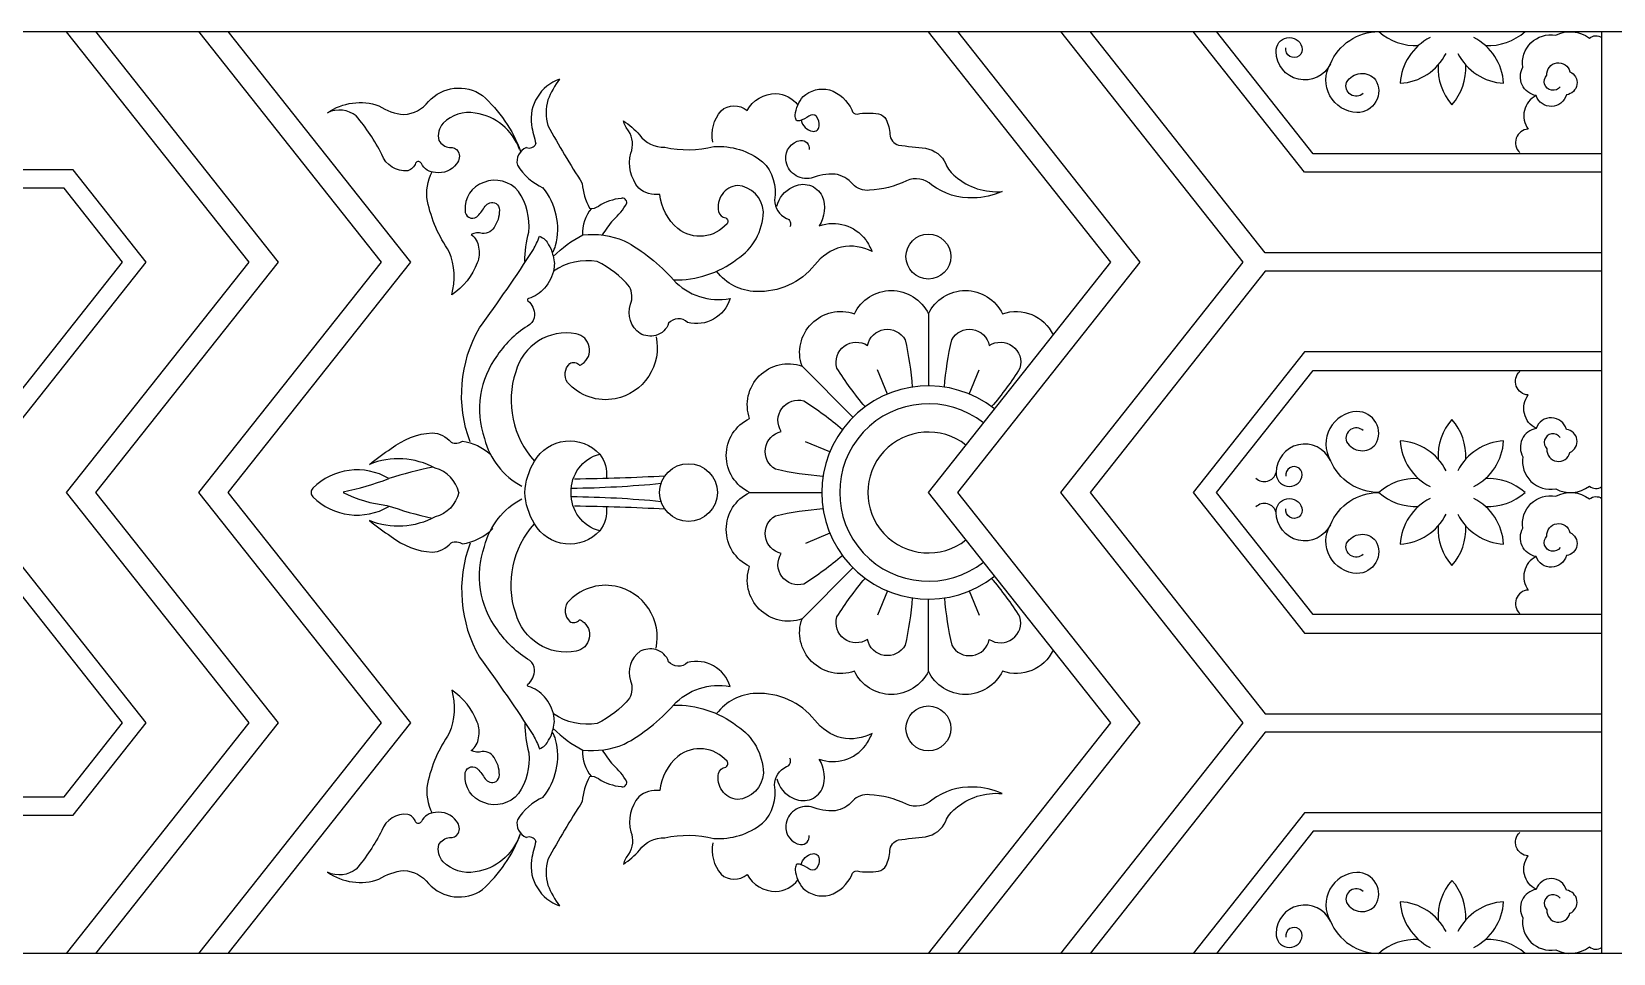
# Model space of a CAD drawing. Extents: x -66030 to 95157, y -13132 to 45879.
# Drawn here: x -53506 to -52820, y 6356 to 6756 of the extents above; entities that cross this region are included whole.
import ezdxf

# ---------------------------------------------------------------- set-up
doc = ezdxf.new("R2010")
doc.units = 0
doc.header["$LTSCALE"] = 100
doc.header["$MEASUREMENT"] = 0
doc.layers.add('3', color=11, linetype='CONTINUOUS')
doc.layers.add('4', color=121, linetype='CONTINUOUS')

msp = doc.modelspace()

# ---------------------------------------------------------------- linework, layer by layer
at = {"layer": '3'}
for p, q in [((-52824.73, 6355.51), (-52824.73, 6755.51)), ((-53134.51, 6598.25), (-53138.87, 6608.78)), ((-53099.1, 6598.25), (-53094.74, 6608.78)), ((-53159.54, 6573.22), (-53170.07, 6577.57)), ((-53159.54, 6537.81), (-53170.07, 6533.45)), ((-53134.51, 6512.77), (-53138.87, 6502.25)), ((-53099.1, 6512.77), (-53094.74, 6502.25))]:
    msp.add_line(p, q, dxfattribs=at)
for points in [[(-53490.57, 6355.51), (-53411.43, 6455.51), (-53490.57, 6555.51), (-53411.43, 6655.51), (-53490.57, 6755.49)], [(-53477.82, 6355.51), (-53398.68, 6455.51), (-53477.82, 6555.51), (-53398.68, 6655.51), (-53477.84, 6755.51)], [(-53433.18, 6355.51), (-53354.04, 6455.51), (-53433.18, 6555.51), (-53354.04, 6655.52), (-53433.2, 6755.51)], [(-53420.43, 6355.51), (-53341.29, 6455.51), (-53420.43, 6555.51), (-53341.29, 6655.52), (-53420.44, 6755.51)], [(-53116.8, 6355.51), (-53037.66, 6455.51), (-53116.8, 6555.51), (-53037.66, 6655.51), (-53116.8, 6755.49)], [(-53104.05, 6355.51), (-53024.91, 6455.51), (-53104.05, 6555.51), (-53024.91, 6655.51), (-53104.07, 6755.51)], [(-53059.42, 6355.51), (-52980.28, 6455.51), (-53059.42, 6555.51), (-52980.27, 6655.52), (-53059.43, 6755.51)], [(-52824.73, 6659.51), (-52970.68, 6659.51), (-53046.68, 6755.51)], [(-52824.73, 6694.51), (-52953.75, 6694.51), (-53002.03, 6755.51)], [(-52824.73, 6702.51), (-52949.88, 6702.51), (-52991.83, 6755.51)], [(-54340.6, 6415.51), (-53487.72, 6415.51), (-53456.07, 6455.51), (-53535.21, 6555.51), (-53456.07, 6655.51), (-53487.73, 6695.51), (-54340.6, 6695.51)], [(-54340.6, 6423.51), (-53491.59, 6423.51), (-53466.27, 6455.51), (-53545.41, 6555.51), (-53466.27, 6655.51), (-53491.6, 6687.51), (-54340.6, 6687.51)], [(-52824.73, 6651.51), (-52970.69, 6651.51), (-53046.66, 6555.51), (-52970.69, 6459.51), (-52824.73, 6459.51)], [(-52824.73, 6616.51), (-52953.75, 6616.51), (-53002.03, 6555.51), (-52953.75, 6494.51), (-52824.73, 6494.51)], [(-52824.73, 6502.51), (-52949.88, 6502.51), (-52991.83, 6555.51), (-52949.88, 6608.51), (-52824.73, 6608.51)], [(-52824.73, 6451.51), (-52970.69, 6451.51), (-53046.66, 6355.51)], [(-52824.73, 6416.51), (-52953.75, 6416.51), (-53002.03, 6355.51)], [(-52824.73, 6408.51), (-52949.88, 6408.51), (-52991.83, 6355.51)]]:
    msp.add_lwpolyline(points, dxfattribs=at)
for points in [[(-52928.22, 6728.63, -0.783034), (-52935.44, 6733.46, -0.523758), (-52922.83, 6734.62, -0.584749), (-52930.92, 6720.37, -0.562351), (-52942.48, 6741.55, -0.798974), (-52965.99, 6746.87, -0.885566), (-52954.81, 6748.87, -1.27175), (-52961.74, 6748.48)], [(-52942.48, 6741.55, -0.302356), (-52921.44, 6755.51)], [(-52842.81, 6731.61, -1.086152), (-52848.59, 6736.58, -0.91975), (-52838.57, 6738.12, -0.758314), (-52840.11, 6728.11, -0.740247), (-52853.21, 6727.72, -0.518222), (-52858.99, 6740.05, -0.518414), (-52844.74, 6753.91, -0.295333), (-52830.1, 6752.7, -0.335042), (-52824.73, 6752.95)], [(-53294.1, 6704.43, 0.274884), (-53313.33, 6720.17, 0.247114), (-53327.28, 6715.78, 0.255255), (-53329.09, 6708.25, 0.2466), (-53324.44, 6705.26, -0.275054), (-53320.81, 6703.48, -0.331434), (-53321.45, 6698.2, -0.290268), (-53330.57, 6694.4, -0.279691), (-53336.69, 6698.23, 0.601907), (-53339.18, 6698.49, -0.233442), (-53342.56, 6695.17, -0.347725), (-53353.84, 6702.21, 0.056369), (-53364.94, 6718.94, 0.278071), (-53377.34, 6720.34, -0.239532), (-53355.11, 6723.36, 0.125239), (-53344.26, 6719.55, 0.214468), (-53333.61, 6725.14, -0.379926), (-53310.26, 6727.84, -0.123933), (-53293.64, 6703.5, -0.123933)], [(-53172.05, 6717.02, 0.291721), (-53167, 6712.26, 0.437061), (-53164.16, 6714.46, 0.186566), (-53165.35, 6718.67, 0.408935), (-53168.6, 6718.86, -0.108567), (-53172.69, 6716.85, -0.332428), (-53174.09, 6717.08, -0.098596), (-53174.55, 6719.27, -0.161916), (-53171.12, 6727.29, -0.252329), (-53159.71, 6730.24, -0.202344), (-53149.98, 6721.5, 0.41095), (-53147.71, 6719.73, -0.09457), (-53138.51, 6719.77, -0.264213), (-53135.18, 6717.34, -0.102607), (-53133.51, 6710.94, 0.321601), (-53129.78, 6706.3, 0.009067), (-53118, 6704.88, -0.254367), (-53109.25, 6698.1, 0.137889), (-53105.09, 6692.69, 0.204306), (-53084.83, 6686.15, -0.09875), (-53097.24, 6683.34, -0.178977), (-53115.24, 6688.95, 0.304042), (-53126.34, 6690.75, -0.103149), (-53142.35, 6686.69, -0.234601), (-53149.64, 6689.33, 0.1839), (-53157.3, 6693.66, 0.095491), (-53167.62, 6691.96, -0.454947), (-53178.64, 6699.94, -0.399254), (-53172.24, 6708.28, -0.497309), (-53168.55, 6704.33, -0.348644)], [(-53210.34, 6707.57, -0.224213), (-53206.75, 6721.16, -0.374696), (-53195.46, 6721.26, -0.278618), (-53182.93, 6728.63, -0.240842), (-53173.48, 6723.6, -0.165693)], [(-52853.21, 6727.72, 0.467092), (-52856.68, 6713.2, 0.661983), (-52860.3, 6703.01)], [(-53227.37, 6647.78, 0.171225), (-53199.82, 6656.74, 0.247912), (-53188.38, 6677.33, 0.378787), (-53199.63, 6688.75, 0.440652), (-53207.85, 6677.39, 0.301053), (-53204.69, 6674.69, -0.443871), (-53204.13, 6672.17, -0.405876), (-53225.46, 6670.02, -0.190064), (-53233.28, 6684.89, -0.21315), (-53242.45, 6687.58, -0.235303), (-53245.88, 6702.7, 0.238547), (-53246.81, 6712.45, -0.109966), (-53249.1, 6716.76, -0.072766), (-53242.05, 6710.7, 0.248726), (-53231.13, 6705.32, 0.11668), (-53209.85, 6705.68, -0.183346), (-53188.73, 6699.07, -0.249102), (-53183.55, 6682.4, 0.280608), (-53178.37, 6674.48, -0.474435), (-53176.84, 6670.85, -0.474435)], [(-53291.83, 6655.74, -0.063681), (-53290.09, 6668.53, 0.176538), (-53294.61, 6686.19, 0.327128), (-53309.67, 6690.09, 0.344557), (-53317.76, 6677.88, 0.61801), (-53312.69, 6675.14, 0.079795), (-53309.45, 6679.21, -0.32137), (-53305, 6681.26, -0.218026), (-53302.95, 6678.97, -0.168951), (-53304.72, 6671.34, -0.331423), (-53310.33, 6667.9, 0.21007), (-53315.08, 6667.42, -0.22978), (-53311.91, 6662, -0.158706), (-53312.44, 6655.21, -0.156555), (-53323.56, 6641.25, 0.164112), (-53324.59, 6660.02, -0.098922), (-53334.07, 6681.91, -0.166554), (-53332, 6694.67)], [(-53182.49, 6679.72, -0.235471), (-53175.71, 6688.04, -0.427463), (-53162.81, 6684.13, -0.229649), (-53164.11, 6671.24, -0.32909), (-53143.99, 6665.19, -0.034927), (-53141.15, 6660.06, 0.16805), (-53154.45, 6662.03, 0.163311), (-53166.11, 6654.31, -0.241491), (-53191.6, 6642.73, -0.227223), (-53208.65, 6651.49)], [(-53315.57, 6577.49, -0.223055), (-53311.48, 6627, 0.015361), (-53288.14, 6660.94, 0.033552), (-53285.5, 6666.7, -0.207195), (-53281.51, 6662.99, -0.099448), (-53279.78, 6659, -0.027763), (-53279.06, 6655.63, -0.054043), (-53279.2, 6652.57, -0.134475), (-53283.3, 6644.17, -0.14214), (-53290.26, 6639.69, 0.634389), (-53290.49, 6638.73, -0.224478), (-53287.6, 6632.43, -0.211156), (-53289.59, 6628.4, 0.11075), (-53303.74, 6615.1, 0.251109), (-53309.28, 6578.92, 0.216664), (-53293.08, 6558.33)], [(-53279.5, 6657.89, -0.075686), (-53266.68, 6667.32, -0.123791), (-53248.75, 6664.76, -0.090069), (-53227.37, 6647.78, 0.258925), (-53202.78, 6639.69, -0.398628), (-53221.29, 6629.24, 0.448505), (-53229.45, 6628.94, -0.24955), (-53235, 6623.69, -0.182286), (-53241.84, 6624.44, -0.333474), (-53245.99, 6637.21, 0.223242), (-53246.47, 6644.82, 0.110249), (-53260.44, 6655.71, 0.194826), (-53279.42, 6651.56)], [(-53171.62, 6610.33, -0.630869), (-53148.91, 6633.03, -0.630869), (-53116.8, 6633.03), (-53116.8, 6601.77)], [(-53116.8, 6633.03, -0.630869), (-53084.7, 6633.03, -0.384355), (-53062.69, 6623.89, -0.137342)], [(-53234.88, 6623.07, -0.417985), (-53252.59, 6596.19, -0.267385), (-53273.32, 6603.29, -0.36593), (-53272.34, 6611.46, -0.367265), (-53268.16, 6610.76, 0.150384), (-53266.9, 6611.31, 0.666006), (-53269.56, 6624.41, 0.391651), (-53295.8, 6607.86, 0.269669), (-53287.6, 6569.07)], [(-53144.22, 6592.78, -0.036886), (-53156.53, 6609.51, -0.695033), (-53143.23, 6619.3, -0.695033), (-53126.9, 6621.79, -0.036886), (-53123.77, 6601.25)], [(-53109.84, 6601.25, -0.036886), (-53106.71, 6621.79, -0.695033), (-53090.38, 6619.3, -0.695033), (-53077.08, 6609.51, -0.036886), (-53089.39, 6592.78)], [(-53194.32, 6555.51, -0.630869), (-53194.32, 6587.62, -0.630869), (-53171.62, 6610.33), (-53149.52, 6588.22)], [(-52853.21, 6583.3, -0.467092), (-52856.68, 6597.83, -0.661983), (-52860.3, 6608.01)], [(-53162.54, 6562.48, -0.036886), (-53183.08, 6565.61, -0.695033), (-53180.59, 6581.93, -0.695033), (-53170.81, 6595.24, -0.036886), (-53154.07, 6582.92)], [(-52928.22, 6582.39, 0.783034), (-52935.44, 6577.56, 0.523758), (-52922.83, 6576.41, 0.584749), (-52930.92, 6590.65, 0.562351), (-52942.48, 6569.47, 0.798974), (-52965.99, 6564.15, 0.885566), (-52954.81, 6562.16, 1.27175), (-52961.74, 6562.54)], [(-52842.81, 6579.41, 1.086152), (-52848.59, 6574.44, 0.91975), (-52838.57, 6572.9, 0.758314), (-52840.11, 6582.92, 0.740247), (-52853.21, 6583.3, 0.518222), (-52858.99, 6570.98, 0.518414), (-52844.74, 6557.11, 0.295333), (-52830.1, 6558.32, 0.335042), (-52824.73, 6558.07)], [(-53320.47, 6555.51, 0.281708), (-53330.74, 6566.07, 0.226467), (-53359.22, 6567.68, -0.03606), (-53349.76, 6574.54, -0.155681), (-53332.06, 6581.43, -0.207374), (-53323.77, 6577.35, 0.270566), (-53318.93, 6577.8, -0.147036), (-53306.76, 6572.13, -0.147036)], [(-53256.46, 6549.28, -0.203685), (-53259.33, 6538.82, -0.508002), (-53287.6, 6541.96, -0.129039), (-53291.8, 6555.51, -0.129039), (-53287.6, 6569.07, -0.508002), (-53259.33, 6572.2, -0.203685), (-53256.46, 6561.75)], [(-53259.33, 6538.82, -0.349126), (-53271.75, 6555.51, -0.349126), (-53259.33, 6572.2, -0.349126)], [(-53350.78, 6561.57, 0.341788), (-53383.73, 6557.36, 0.199108), (-53384.51, 6555.51, 0.199108), (-53383.73, 6553.66, 0.341788), (-53350.78, 6549.46)], [(-52942.48, 6541.55, -0.302356), (-52921.44, 6555.51, -0.302356), (-52942.48, 6569.47)], [(-53320.47, 6555.51, -0.281708), (-53330.74, 6544.95, -0.226467), (-53359.22, 6543.35, 0.03606), (-53349.76, 6536.48, 0.155681), (-53332.06, 6529.6, 0.207374), (-53323.77, 6533.68, -0.270566), (-53318.93, 6533.23, 0.163809), (-53305.66, 6539.95, 0.18002)], [(-53315.57, 6533.54, 0.223055), (-53311.48, 6484.03, -0.015361), (-53288.14, 6450.08, -0.033552), (-53285.5, 6444.33, 0.207195), (-53281.51, 6448.04, 0.099448), (-53279.78, 6452.02, 0.027763), (-53279.06, 6455.4, 0.054043), (-53279.2, 6458.46, 0.134475), (-53283.3, 6466.86, 0.14214), (-53290.26, 6471.34, -0.634389), (-53290.49, 6472.29, 0.224478), (-53287.6, 6478.59, 0.211156), (-53289.59, 6482.62, -0.11075), (-53303.74, 6495.92, -0.251109), (-53309.28, 6532.11, -0.216664), (-53293.08, 6552.7)], [(-53171.62, 6500.7, -0.630869), (-53194.32, 6523.4, -0.630869), (-53194.32, 6555.51), (-53163.07, 6555.51)], [(-52928.22, 6528.63, -0.783034), (-52935.44, 6533.46, -0.523758), (-52922.83, 6534.62, -0.584749), (-52930.92, 6520.37, -0.562351), (-52942.48, 6541.55, -0.798974), (-52965.99, 6546.87, -0.885566), (-52954.81, 6548.87, -1.27175), (-52961.74, 6548.48)], [(-52842.81, 6531.61, -1.086152), (-52848.59, 6536.58, -0.91975), (-52838.57, 6538.12, -0.758314), (-52840.11, 6528.11, -0.740247), (-52853.21, 6527.72, -0.518222), (-52858.99, 6540.05, -0.518414), (-52844.74, 6553.91, -0.295333), (-52830.1, 6552.7, -0.335042), (-52824.73, 6552.95)], [(-53154.07, 6528.1, -0.036886), (-53170.81, 6515.79, -0.695033), (-53180.59, 6529.09, -0.695033), (-53183.08, 6545.42, -0.036886), (-53162.54, 6548.55)], [(-53234.88, 6487.95, 0.417985), (-53252.59, 6514.84, 0.267385), (-53273.32, 6507.74, 0.36593), (-53272.34, 6499.56, 0.367265), (-53268.16, 6500.27, -0.150384), (-53266.9, 6499.71, -0.666006), (-53269.56, 6486.61, -0.391651), (-53295.8, 6503.17, -0.269669), (-53287.6, 6541.96)], [(-52853.21, 6527.72, 0.467092), (-52856.68, 6513.2, 0.661983), (-52860.3, 6503.01)], [(-53116.8, 6477.99, -0.630869), (-53148.91, 6477.99, -0.630869), (-53171.62, 6500.7), (-53149.52, 6522.8)], [(-53123.77, 6509.78, -0.036886), (-53126.9, 6489.24, -0.695033), (-53143.23, 6491.73, -0.695033), (-53156.53, 6501.51, -0.036886), (-53144.22, 6518.25)], [(-53109.84, 6509.78, 0.036886), (-53106.71, 6489.24, 0.695033), (-53090.38, 6491.73, 0.695033), (-53077.08, 6501.51, 0.036886), (-53089.39, 6518.25)], [(-53062.69, 6487.13, -0.384355), (-53084.7, 6477.99, -0.630869), (-53116.8, 6477.99), (-53116.8, 6509.25)], [(-53279.5, 6453.13, 0.075686), (-53266.68, 6443.71, 0.123791), (-53248.75, 6446.27, 0.090069), (-53227.37, 6463.25, -0.258925), (-53202.78, 6471.33, 0.398628), (-53221.29, 6481.78, -0.448505), (-53229.45, 6482.08, 0.24955), (-53235, 6487.34, 0.182286), (-53241.84, 6486.59, 0.333474), (-53245.99, 6473.81, -0.223242), (-53246.47, 6466.21, -0.110249), (-53260.44, 6455.32, -0.194826), (-53279.42, 6459.46)], [(-53291.83, 6455.28, 0.063681), (-53290.09, 6442.49, -0.176538), (-53294.61, 6424.83, -0.327128), (-53309.67, 6420.94, -0.344557), (-53317.76, 6433.14, -0.61801), (-53312.69, 6435.89, -0.079795), (-53309.45, 6431.81, 0.32137), (-53305, 6429.77, 0.218026), (-53302.95, 6432.06, 0.168951), (-53304.72, 6439.69, 0.331423), (-53310.33, 6443.13, -0.21007), (-53315.08, 6443.6, 0.22978), (-53311.91, 6449.03, 0.158706), (-53312.44, 6455.81, 0.156555), (-53323.56, 6469.77, -0.164112), (-53324.59, 6451.01, 0.098922), (-53334.07, 6429.12, 0.166554), (-53332, 6416.36)], [(-53227.37, 6463.25, -0.171225), (-53199.82, 6454.28, -0.247912), (-53188.38, 6433.69, -0.378787), (-53199.63, 6422.28, -0.440652), (-53207.85, 6433.64, -0.301053), (-53204.69, 6436.34, 0.443871), (-53204.13, 6438.86, 0.405876), (-53225.46, 6441, 0.190064), (-53233.28, 6426.14, 0.21315), (-53242.45, 6423.45, 0.235303), (-53245.88, 6408.33, -0.238547), (-53246.81, 6398.57, 0.109966), (-53249.1, 6394.26, 0.072766), (-53242.05, 6400.33, -0.248726), (-53231.13, 6405.7, -0.11668), (-53209.85, 6405.35, 0.183346), (-53188.73, 6411.95, 0.249102), (-53183.55, 6428.62, -0.280608), (-53178.37, 6436.55, 0.474435), (-53176.84, 6440.18, 0.474435)], [(-53182.49, 6431.31, 0.235471), (-53175.71, 6422.99, 0.427463), (-53162.81, 6426.89, 0.229649), (-53164.11, 6439.78, 0.32909), (-53143.99, 6445.83, 0.034927), (-53141.15, 6450.96, -0.16805), (-53154.45, 6448.99, -0.163311), (-53166.11, 6456.72, 0.241491), (-53191.6, 6468.29, 0.227223), (-53208.65, 6459.54)], [(-53172.05, 6394, -0.291721), (-53167, 6398.76, -0.437061), (-53164.16, 6396.56, -0.186566), (-53165.35, 6392.36, -0.408935), (-53168.6, 6392.16, 0.108567), (-53172.69, 6394.18, 0.332428), (-53174.09, 6393.94, 0.098596), (-53174.55, 6391.75, 0.161916), (-53171.12, 6383.73, 0.252329), (-53159.71, 6380.78, 0.202344), (-53149.98, 6389.53, -0.41095), (-53147.71, 6391.29, 0.09457), (-53138.51, 6391.26, 0.264213), (-53135.18, 6393.68, 0.102607), (-53133.51, 6400.09, -0.321601), (-53129.78, 6404.73, -0.009067), (-53118, 6406.14, 0.254367), (-53109.25, 6412.93, -0.137889), (-53105.09, 6418.34, -0.204306), (-53084.83, 6424.87, 0.09875), (-53097.24, 6427.68, 0.178977), (-53115.24, 6422.07, -0.304042), (-53126.34, 6420.28, 0.103149), (-53142.35, 6424.34, 0.234601), (-53149.64, 6421.7, -0.1839), (-53157.3, 6417.37, -0.095491), (-53167.62, 6419.06, 0.454947), (-53178.64, 6411.09, 0.399254), (-53172.24, 6402.74, 0.497309), (-53168.55, 6406.69, 0.348644)], [(-53294.1, 6406.6, -0.274884), (-53313.33, 6390.86, -0.247114), (-53327.28, 6395.24, -0.255255), (-53329.09, 6402.78, -0.2466), (-53324.44, 6405.76, 0.275054), (-53320.81, 6407.54, 0.331434), (-53321.45, 6412.82, 0.290268), (-53330.57, 6416.62, 0.279691), (-53336.69, 6412.79, -0.601907), (-53339.18, 6412.54, 0.233442), (-53342.56, 6415.85, 0.347725), (-53353.84, 6408.82, -0.056369), (-53364.94, 6392.09, -0.278071), (-53377.34, 6390.69, 0.239532), (-53355.11, 6387.66, -0.125239), (-53344.26, 6391.47, -0.214468), (-53333.61, 6385.89, 0.379926), (-53310.26, 6383.18, 0.123933), (-53293.64, 6407.52, 0.123933)], [(-52853.21, 6383.3, -0.467092), (-52856.68, 6397.83, -0.661983), (-52860.3, 6408.01)], [(-53210.34, 6403.45, 0.224213), (-53206.75, 6389.87, 0.374696), (-53195.46, 6389.77, 0.278618), (-53182.93, 6382.39, 0.240842), (-53173.48, 6387.42, 0.165693)], [(-52928.22, 6382.39, 0.783034), (-52935.44, 6377.56, 0.523758), (-52922.83, 6376.41, 0.584749), (-52930.92, 6390.65, 0.562351), (-52942.48, 6369.47, 0.798974), (-52965.99, 6364.15, 0.885566), (-52954.81, 6362.16, 1.27175), (-52961.74, 6362.54)], [(-52842.81, 6379.41, 1.086152), (-52848.59, 6374.44, 0.91975), (-52838.57, 6372.9, 0.758314), (-52840.11, 6382.92, 0.740247), (-52853.21, 6383.3, 0.518222), (-52858.99, 6370.98, 0.518414), (-52844.74, 6357.11, 0.295333), (-52830.1, 6358.32, 0.335042), (-52824.73, 6358.07)], [(-52942.48, 6369.47, 0.302356), (-52921.44, 6355.51)]]:
    msp.add_lwpolyline(points, format="xyb", dxfattribs=at)
for centre, radius in [((-53116.8, 6657.9), 9.74), ((-53220.85, 6555.51), 12.51), ((-53116.8, 6453.13), 9.74)]:
    msp.add_circle(centre, radius, dxfattribs=at)
for centre, radius, start, end in [((-52905.59, 6773.27), 23.8, 228.24863, 273.24863), ((-52888.39, 6731.75), 23.8, 116.96047, 176.75137), ((-52891.09, 6731.75), 23.8, 3.24863, 63.03953), ((-52873.89, 6773.27), 23.8, 266.75137, 311.75137), ((-52913.51, 6756.86), 23.8, 273.24863, 333.03953), ((-52865.97, 6756.86), 23.8, 206.96047, 266.75137), ((-52871.98, 6739.66), 23.8, 176.75137, 221.75137), ((-52907.5, 6739.66), 23.8, 318.24863, 3.24863), ((-53270.59, 6717.39), 18.57, 109.30221, 187.39238), ((-53245.68, 6711.29), 39.01, 142.73617, 157.995), ((-53259.75, 6720.3), 22.8, 165.74848, 194.06928), ((-53042.81, 6769.77), 252.21, 192.54284, 194.45434), ((-52911.46, 6918.06), 422.52, 208.76086, 212.72652), ((-53288.71, 6699.1), 6.54, 111.75559, 194.15846), ((-53290.02, 6708.31), 3.34, 250.47841, 333.32842), ((-53272.97, 6711.55), 26.18, 212.47469, 245.16629), ((-53240.67, 6691.55), 26.32, 184.18251, 208.79391), ((-53305.95, 6669.84), 28.39, 345.45698, 39.24371), ((-53247.9, 6661.22), 22.04, 95.58916, 122.63722), ((-53249.5, 6681.37), 1.87, 351.4592, 107.05426), ((-53250.03, 6668.03), 16.81, 140.09046, 182.56705), ((-53262.93, 6684.35), 5.54, 261.60507, 304.4905), ((-53269.11, 6692.37), 24.24, 309.8355, 332.28133), ((-53201.42, 6630.84), 67.55, 140.55533, 147.31434), ((-53287.93, 6665.16), 9.77, 325.09114, 345.48118), ((-53116.8, 6555.51), 46.26, 51.64194, 308.35806), ((-53116.8, 6555.51), 38.48, 51.64194, 308.35806), ((-52871.98, 6571.36), 23.8, 138.24863, 183.24863), ((-52907.5, 6571.36), 23.8, 356.75137, 41.75137), ((-53116.8, 6555.51), 26.25, 51.64194, 308.35806), ((-52888.39, 6579.28), 23.8, 183.24863, 243.03953), ((-52913.51, 6554.16), 23.8, 26.96047, 86.75137), ((-52865.97, 6554.16), 23.8, 93.24863, 153.03953), ((-52891.09, 6579.28), 23.8, 296.96047, 356.75137), ((-53283.28, 6341.57), 230.13, 102.13396, 107.05845), ((-53393.93, 6673.62), 120.1, 281.16772, 291.05449), ((-53276.1, 7002.99), 445.61, 270.58711, 275.58845), ((-53282.96, 7553.7), 992.31, 270.73105, 272.99884), ((-52971.09, 6565.51), 5.27, 225.18335, 345.05773), ((-52905.59, 6537.75), 23.8, 86.75137, 131.75137), ((-52873.89, 6537.75), 23.8, 48.24863, 93.24863), ((-53345.28, 6606.8), 57.23, 243.66064, 263.57689), ((-53276.1, 6108.03), 445.61, 84.41155, 89.41289), ((-52905.59, 6573.27), 23.8, 228.24863, 273.24863), ((-52888.39, 6531.75), 23.8, 116.96047, 176.75137), ((-52891.09, 6531.75), 23.8, 3.24863, 63.03953), ((-52873.89, 6573.27), 23.8, 266.75137, 311.75137), ((-53280.41, 6762.11), 223.83, 251.43172, 256.66338), ((-53282.96, 5557.32), 992.31, 87.00116, 89.26895), ((-52971.09, 6545.51), 5.27, 14.94227, 134.81665), ((-52913.51, 6556.86), 23.8, 273.24863, 333.03953), ((-52865.97, 6556.86), 23.8, 206.96047, 266.75137), ((-52871.98, 6539.66), 23.8, 176.75137, 221.75137), ((-52907.5, 6539.66), 23.8, 318.24863, 3.24863), ((-53287.93, 6445.86), 9.77, 14.51882, 34.90886), ((-53305.95, 6441.18), 28.39, 320.75629, 14.54302), ((-53250.03, 6443), 16.81, 177.43295, 219.90954), ((-53201.42, 6480.18), 67.55, 212.68566, 219.44467), ((-53269.11, 6418.66), 24.24, 27.71867, 50.1645), ((-53240.67, 6419.48), 26.32, 151.20609, 175.81749), ((-53262.93, 6426.68), 5.54, 55.5095, 98.39493), ((-53247.9, 6449.8), 22.04, 237.36278, 264.41084), ((-53249.5, 6429.65), 1.87, 252.94574, 8.5408), ((-53272.97, 6399.47), 26.18, 114.83371, 147.52531), ((-52911.46, 6192.97), 422.52, 147.27348, 151.23914), ((-53288.71, 6411.93), 6.54, 165.84154, 248.24441), ((-53290.02, 6402.71), 3.34, 26.67158, 109.52159), ((-53042.81, 6341.26), 252.21, 165.54566, 167.45716), ((-53270.59, 6393.64), 18.57, 172.60762, 250.69779), ((-53259.75, 6390.73), 22.8, 165.93072, 194.25152), ((-52871.98, 6371.36), 23.8, 138.24863, 183.24863), ((-52907.5, 6371.36), 23.8, 356.75137, 41.75137), ((-53245.68, 6399.73), 39.01, 202.005, 217.26383), ((-52888.39, 6379.28), 23.8, 183.24863, 243.03953), ((-52913.51, 6354.16), 23.8, 26.96047, 86.75137), ((-52865.97, 6354.16), 23.8, 93.24863, 153.03953), ((-52891.09, 6379.28), 23.8, 296.96047, 356.75137), ((-52905.59, 6337.75), 23.8, 86.75137, 131.75137), ((-52873.89, 6337.75), 23.8, 48.24863, 93.24863)]:
    msp.add_arc(centre, radius, start, end, dxfattribs=at)
at = {"layer": '4'}
msp.add_lwpolyline([(-52240.6, 6355.51), (-56440.6, 6355.51), (-56440.6, 6755.51), (-52240.6, 6755.51), (-52240.6, 6355.51), (-52240.6, 6355.51)], dxfattribs=at)

doc.saveas('drawing.dxf')
